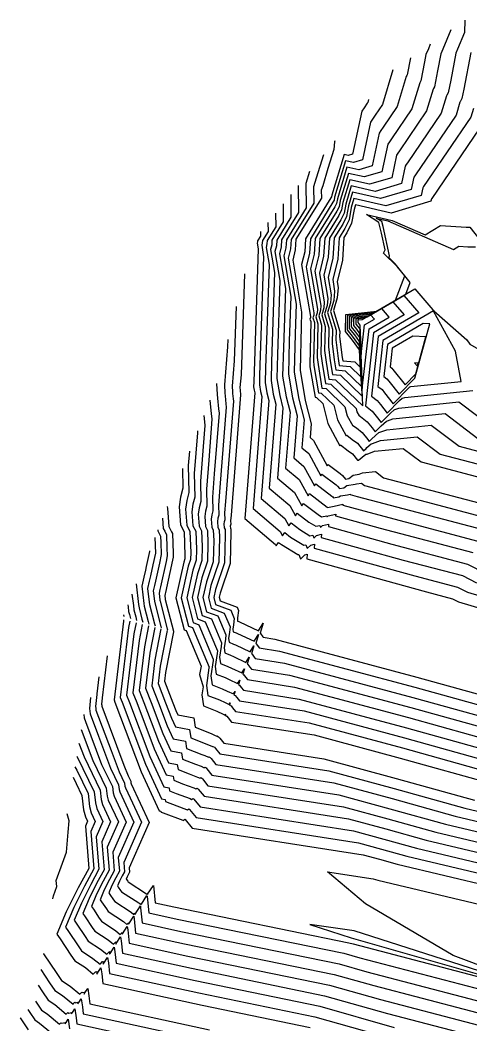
# Model space of a CAD drawing. Header units: millimetres. Extents: x 1157528 to 1158127, y 1280646 to 1281429.
# Drawn here: x 1157816.1 to 1157855.7, y 1281160.8 to 1281249 of the extents above; entities that cross this region are included whole.
import ezdxf

# ---------------------------------------------------------------- set-up
doc = ezdxf.new("R2010")
doc.units = ezdxf.units.MM
doc.layers.add('OCTUBRE', color=31, linetype='Continuous')

msp = doc.modelspace()

# ---------------------------------------------------------------- linework, layer by layer
at = {"layer": 'OCTUBRE', "flags": 128}
for points, elevation in [([(1157855.212, 1281248.977), (1157855.17, 1281247.896), (1157854.557, 1281246.412), (1157854.418, 1281246.075), (1157853.96, 1281243.714), (1157853.744, 1281242.606), (1157853.617, 1281242.382), (1157853.59, 1281242.336), (1157853.134, 1281240.818), (1157850.163, 1281236.454), (1157850.054, 1281236.294), (1157849.968, 1281236.168), (1157849.638, 1281234.626), (1157847.311, 1281233.942), (1157845.216, 1281234.418), (1157844.733, 1281232.825), (1157844.591, 1281232.026), (1157844.308, 1281231.445), (1157843.315, 1281229.845), (1157843.203, 1281228.183), (1157842.811, 1281226.579), (1157843.159, 1281224.553), (1157843.105, 1281223.943), (1157842.881, 1281223.208), (1157843.256, 1281221.977), (1157843.216, 1281220.297), (1157843.364, 1281219.062), (1157843.565, 1281217.871), (1157844.273, 1281217.804), (1157846.18, 1281215.967), (1157846.177, 1281216.049), (1157845.963, 1281221.121), (1157845.615, 1281221.596), (1157845.255, 1281222.043), (1157845.266, 1281222.895), (1157846.828, 1281223.057), (1157849.843, 1281224.815), (1157851.16, 1281223.28), (1157847.599, 1281221.2), (1157847.005, 1281215.977), (1157847.49, 1281215.604), (1157847.781, 1281215.238), (1157848.38, 1281214.484), (1157849.469, 1281215.591), (1157849.683, 1281215.783), (1157849.713, 1281215.79), (1157849.923, 1281215.867), (1157855.905, 1281216.479)], 322), ([(1157853.969, 1281248.118), (1157853.275, 1281246.439), (1157853.102, 1281246.019), (1157852.809, 1281244.512), (1157852.54, 1281243.127), (1157852.444, 1281242.96), (1157852.411, 1281242.903), (1157851.841, 1281241.005), (1157849.454, 1281237.498), (1157849.314, 1281237.292), (1157849.203, 1281237.129), (1157848.777, 1281235.145), (1157846.839, 1281234.575), (1157845.093, 1281234.971), (1157844.489, 1281232.979), (1157844.37, 1281232.314), (1157844.135, 1281231.83), (1157842.894, 1281229.83), (1157842.789, 1281228.271), (1157842.421, 1281226.768), (1157842.856, 1281224.235), (1157842.811, 1281223.727), (1157842.624, 1281223.114), (1157842.937, 1281222.089), (1157842.887, 1281219.989), (1157843.011, 1281218.96), (1157843.261, 1281217.471), (1157843.852, 1281217.414), (1157846.234, 1281215.118), (1157846.233, 1281215.141), (1157845.966, 1281221.48), (1157845.705, 1281221.837), (1157845.436, 1281222.171), (1157845.444, 1281222.809), (1157846.614, 1281222.931), (1157848.871, 1281224.247), (1157849.857, 1281223.097), (1157847.191, 1281221.54), (1157846.461, 1281215.121), (1157847.057, 1281214.663), (1157847.414, 1281214.213), (1157847.857, 1281213.657), (1157848.661, 1281214.474), (1157849.006, 1281214.784), (1157849.055, 1281214.795), (1157849.394, 1281214.92), (1157854.681, 1281215.461), (1157858.012, 1281212.96)], 322.5), ([(1157852.16, 1281246.869), (1157851.993, 1281246.466), (1157851.785, 1281245.962), (1157851.658, 1281245.311), (1157851.336, 1281243.649), (1157851.272, 1281243.538), (1157851.233, 1281243.469), (1157850.548, 1281241.192), (1157848.745, 1281238.542), (1157848.574, 1281238.291), (1157848.438, 1281238.091), (1157847.917, 1281235.663), (1157846.366, 1281235.207), (1157844.969, 1281235.525), (1157844.246, 1281233.134), (1157844.15, 1281232.602), (1157843.962, 1281232.215), (1157842.473, 1281229.814), (1157842.375, 1281228.359), (1157842.032, 1281226.956), (1157842.553, 1281223.918), (1157842.517, 1281223.511), (1157842.368, 1281223.021), (1157842.618, 1281222.2), (1157842.557, 1281219.681), (1157842.657, 1281218.858), (1157842.957, 1281217.07), (1157843.43, 1281217.025), (1157845.648, 1281214.887), (1157845.726, 1281214.585), (1157845.907, 1281214.251), (1157845.917, 1281214.266), (1157846.033, 1281214.177), (1157846.624, 1281213.722), (1157847.048, 1281213.188), (1157847.333, 1281212.829), (1157847.852, 1281213.357), (1157848.329, 1281213.785), (1157848.397, 1281213.8), (1157848.864, 1281213.972), (1157853.458, 1281214.442), (1157856.351, 1281212.27)], 323), ([(1157855.735, 1281246.132), (1157855.11, 1281242.916), (1157854.949, 1281242.085), (1157854.789, 1281241.805), (1157854.769, 1281241.77), (1157854.427, 1281240.631), (1157850.872, 1281235.41), (1157850.795, 1281235.296), (1157850.733, 1281235.206), (1157850.498, 1281234.108), (1157847.783, 1281233.309), (1157845.339, 1281233.865), (1157844.977, 1281232.67), (1157844.811, 1281231.738), (1157844.481, 1281231.061), (1157843.736, 1281229.861), (1157843.617, 1281228.094), (1157843.201, 1281226.39), (1157843.462, 1281224.871), (1157843.399, 1281224.159), (1157843.137, 1281223.302), (1157843.575, 1281221.865), (1157843.545, 1281220.605), (1157843.718, 1281219.165), (1157843.869, 1281218.271), (1157844.695, 1281218.193), (1157846.125, 1281216.815), (1157846.12, 1281216.957), (1157845.96, 1281220.761), (1157845.524, 1281221.356), (1157845.074, 1281221.915), (1157845.088, 1281222.98), (1157847.042, 1281223.184), (1157850.815, 1281225.383), (1157852.401, 1281223.534), (1157852.476, 1281223.479), (1157852.485, 1281223.468), (1157855.376, 1281220.921), (1157855.642, 1281220.541), (1157858.469, 1281218.901)], 321.5), ([(1157850.422, 1281245.67), (1157850.131, 1281244.17), (1157850.1, 1281244.116), (1157850.054, 1281244.035), (1157849.255, 1281241.379), (1157848.036, 1281239.587), (1157847.833, 1281239.289), (1157847.673, 1281239.053), (1157847.057, 1281236.182), (1157845.894, 1281235.84), (1157844.846, 1281236.078), (1157844.002, 1281233.289), (1157843.93, 1281232.89), (1157843.789, 1281232.599), (1157842.052, 1281229.799), (1157841.96, 1281228.448), (1157841.642, 1281227.145), (1157842.25, 1281223.6), (1157842.224, 1281223.295), (1157842.112, 1281222.927), (1157842.299, 1281222.312), (1157842.228, 1281219.373), (1157842.303, 1281218.755), (1157842.653, 1281216.67), (1157843.008, 1281216.636), (1157844.672, 1281215.033), (1157844.875, 1281214.243), (1157845.348, 1281213.372), (1157845.373, 1281213.41), (1157845.674, 1281213.178), (1157846.19, 1281212.781), (1157846.681, 1281212.163), (1157846.81, 1281212.001), (1157847.044, 1281212.239), (1157847.652, 1281212.786), (1157847.739, 1281212.805), (1157848.335, 1281213.025), (1157852.235, 1281213.424), (1157854.691, 1281211.579), (1157859.422, 1281210.333)], 323.5), ([(1157848.875, 1281244.601), (1157847.963, 1281241.565), (1157847.326, 1281240.631), (1157847.093, 1281240.287), (1157846.907, 1281240.015), (1157846.197, 1281236.7), (1157845.421, 1281236.472), (1157844.723, 1281236.631), (1157843.758, 1281233.444), (1157843.71, 1281233.177), (1157843.616, 1281232.984), (1157841.63, 1281229.783), (1157841.546, 1281228.536), (1157841.252, 1281227.334), (1157841.948, 1281223.282), (1157841.93, 1281223.079), (1157841.855, 1281222.834), (1157841.98, 1281222.424), (1157841.899, 1281219.064), (1157841.949, 1281218.653), (1157842.35, 1281216.27), (1157842.586, 1281216.247), (1157843.695, 1281215.178), (1157844.023, 1281213.901), (1157844.788, 1281212.493), (1157844.829, 1281212.554), (1157845.316, 1281212.179), (1157845.757, 1281211.84), (1157846.287, 1281211.174), (1157846.303, 1281211.177), (1157846.541, 1281211.371), (1157846.603, 1281211.452), (1157846.975, 1281211.787), (1157847.081, 1281211.81), (1157847.805, 1281212.077), (1157851.011, 1281212.405), (1157853.03, 1281210.889), (1157858.98, 1281209.322)], 324), ([(1157846.745, 1281242.003), (1157846.67, 1281241.752), (1157846.617, 1281241.675), (1157846.352, 1281241.286), (1157846.142, 1281240.977), (1157845.336, 1281237.219), (1157844.948, 1281237.104), (1157844.599, 1281237.184), (1157843.514, 1281233.598), (1157843.49, 1281233.465), (1157843.443, 1281233.368), (1157841.209, 1281229.768), (1157841.132, 1281228.625), (1157840.863, 1281227.522), (1157841.645, 1281222.965), (1157841.636, 1281222.863), (1157841.599, 1281222.741), (1157841.661, 1281222.535), (1157841.57, 1281218.756), (1157841.595, 1281218.55), (1157842.046, 1281215.869), (1157842.164, 1281215.858), (1157842.719, 1281215.324), (1157843.172, 1281213.559), (1157844.229, 1281211.614), (1157844.285, 1281211.698), (1157844.958, 1281211.18), (1157845.324, 1281210.899), (1157845.763, 1281210.346), (1157845.871, 1281210.366), (1157846.489, 1281210.87), (1157846.624, 1281210.89), (1157847.276, 1281211.13), (1157849.788, 1281211.387), (1157851.37, 1281210.199), (1157858.538, 1281208.31)], 324.5), ([(1157855.948, 1281241.204), (1157855.719, 1281240.445), (1157851.581, 1281234.365), (1157851.535, 1281234.298), (1157851.499, 1281234.244), (1157851.358, 1281233.589), (1157848.256, 1281232.677), (1157845.462, 1281233.312), (1157845.221, 1281232.515), (1157845.031, 1281231.451), (1157844.654, 1281230.676), (1157844.158, 1281229.876), (1157844.031, 1281228.006), (1157843.591, 1281226.201), (1157843.764, 1281225.189), (1157843.693, 1281224.375), (1157843.394, 1281223.395), (1157843.894, 1281221.753), (1157843.874, 1281220.914), (1157844.072, 1281219.267), (1157844.172, 1281218.671), (1157845.117, 1281218.582), (1157846.07, 1281217.663), (1157846.064, 1281217.865), (1157845.957, 1281220.401), (1157845.434, 1281221.115), (1157844.894, 1281221.786), (1157844.91, 1281223.066), (1157847.257, 1281223.311), (1157850.007, 1281224.914), (1157850.405, 1281225.955), (1157849.074, 1281227.585), (1157848.514, 1281228.14), (1157848.574, 1281228.279), (1157848.011, 1281230.866), (1157847.908, 1281231.294), (1157847.415, 1281231.605), (1157848.446, 1281231.37), (1157854.206, 1281228.837), (1157854.681, 1281229.129), (1157855.462, 1281229.074), (1157856.14, 1281229.078)], 321), ([(1157857.012, 1281240.258), (1157852.29, 1281233.321), (1157852.276, 1281233.299), (1157852.264, 1281233.282), (1157852.219, 1281233.071), (1157848.728, 1281232.045), (1157845.586, 1281232.759), (1157845.465, 1281232.361), (1157845.251, 1281231.163), (1157844.827, 1281230.292), (1157844.579, 1281229.892), (1157844.446, 1281227.917), (1157843.98, 1281226.013), (1157844.067, 1281225.506), (1157843.987, 1281224.591), (1157843.65, 1281223.488), (1157844.213, 1281221.642), (1157844.203, 1281221.222), (1157844.426, 1281219.37), (1157844.476, 1281219.072), (1157845.539, 1281218.971), (1157846.016, 1281218.512), (1157846.007, 1281218.773), (1157845.954, 1281220.041), (1157845.344, 1281220.875), (1157844.713, 1281221.658), (1157844.732, 1281223.152), (1157847.471, 1281223.437), (1157849.101, 1281224.388), (1157849.92, 1281226.527), (1157849.254, 1281227.342), (1157848.06, 1281228.526), (1157848.187, 1281228.823), (1157847.869, 1281230.285), (1157847.644, 1281231.224), (1157846.562, 1281231.905), (1157848.824, 1281231.391), (1157851.704, 1281230.124), (1157853.068, 1281230.963), (1157855.307, 1281230.806), (1157855.646, 1281230.808), (1157857.285, 1281228.723)], 320.5), ([(1157843.77, 1281238.373), (1157843.753, 1281238.295), (1157843.679, 1281237.628), (1157843.168, 1281235.94), (1157842.712, 1281234.433), (1157842.594, 1281234.043), (1157842.601, 1281233.337), (1157840.367, 1281229.737), (1157840.304, 1281228.802), (1157840.083, 1281227.9), (1157840.865, 1281223.342), (1157840.821, 1281222.044), (1157840.73, 1281218.265), (1157841.181, 1281215.583), (1157841.701, 1281213.557), (1157841.604, 1281212.329), (1157841.902, 1281212.077), (1157843.11, 1281209.856), (1157843.196, 1281209.987), (1157844.242, 1281209.182), (1157844.458, 1281209.017), (1157844.716, 1281208.691), (1157845.007, 1281208.744), (1157845.378, 1281209.046), (1157845.925, 1281209.127), (1157846.217, 1281209.235), (1157847.341, 1281209.35), (1157848.049, 1281208.818), (1157857.654, 1281206.288)], 325.5), ([(1157842.773, 1281237.158), (1157842.154, 1281235.112), (1157841.918, 1281234.332), (1157841.931, 1281232.922), (1157839.946, 1281229.722), (1157839.89, 1281228.89), (1157839.694, 1281228.088), (1157840.389, 1281224.037), (1157840.3, 1281221.44), (1157840.22, 1281218.081), (1157840.62, 1281215.698), (1157841.083, 1281213.896), (1157840.888, 1281211.44), (1157841.485, 1281210.937), (1157842.55, 1281208.978), (1157842.652, 1281209.131), (1157843.884, 1281208.183), (1157844.025, 1281208.075), (1157844.193, 1281207.863), (1157844.575, 1281207.933), (1157844.822, 1281208.134), (1157845.576, 1281208.246), (1157845.687, 1281208.287), (1157846.118, 1281208.331), (1157846.389, 1281208.128), (1157857.212, 1281205.276)], 326), ([(1157841.563, 1281235.681), (1157841.242, 1281234.622), (1157841.262, 1281232.506), (1157839.524, 1281229.706), (1157839.475, 1281228.979), (1157839.304, 1281228.277), (1157839.912, 1281224.732), (1157839.78, 1281220.837), (1157839.709, 1281217.897), (1157840.06, 1281215.812), (1157840.464, 1281214.236), (1157840.173, 1281210.552), (1157841.067, 1281209.797), (1157841.991, 1281208.099), (1157842.108, 1281208.275), (1157843.526, 1281207.185), (1157843.591, 1281207.134), (1157843.67, 1281207.036), (1157844.142, 1281207.122), (1157844.266, 1281207.222), (1157844.904, 1281207.317), (1157845.12, 1281207.366), (1157845.119, 1281207.342), (1157845.744, 1281207.17), (1157856.77, 1281204.265)], 326.5), ([(1157840.57, 1281234.47), (1157840.592, 1281232.091), (1157839.103, 1281229.691), (1157839.061, 1281229.067), (1157838.914, 1281228.466), (1157839.436, 1281225.427), (1157839.259, 1281220.233), (1157839.198, 1281217.714), (1157839.499, 1281215.927), (1157839.846, 1281214.575), (1157839.457, 1281209.664), (1157840.65, 1281208.657), (1157841.431, 1281207.22), (1157841.564, 1281207.419), (1157843.11, 1281206.231), (1157843.146, 1281206.208), (1157843.709, 1281206.311), (1157843.709, 1281206.31), (1157843.709, 1281206.31), (1157843.71, 1281206.311), (1157844.492, 1281206.488), (1157844.486, 1281206.401), (1157846.756, 1281205.776), (1157856.328, 1281203.254)], 327), ([(1157839.239, 1281232.846), (1157839.254, 1281231.26), (1157838.261, 1281229.66), (1157838.233, 1281229.244), (1157838.135, 1281228.843), (1157838.482, 1281226.818), (1157838.217, 1281219.027), (1157838.177, 1281217.347), (1157838.377, 1281216.155), (1157838.608, 1281215.255), (1157838.025, 1281207.887), (1157839.815, 1281206.377), (1157840.312, 1281205.462), (1157840.476, 1281205.708), (1157841.504, 1281204.917), (1157842.1, 1281204.553), (1157842.472, 1281204.621), (1157842.531, 1281204.466), (1157842.533, 1281204.449), (1157842.685, 1281204.607), (1157843.236, 1281204.732), (1157843.221, 1281204.519), (1157848.781, 1281202.987), (1157855.445, 1281201.231), (1157856.988, 1281200.427)], 328), ([(1157839.904, 1281233.658), (1157839.923, 1281231.675), (1157838.682, 1281229.675), (1157838.647, 1281229.156), (1157838.525, 1281228.654), (1157838.959, 1281226.123), (1157838.738, 1281219.63), (1157838.688, 1281217.531), (1157838.938, 1281216.041), (1157839.227, 1281214.915), (1157838.741, 1281208.775), (1157840.232, 1281207.517), (1157840.872, 1281206.341), (1157841.02, 1281206.564), (1157842.307, 1281205.574), (1157842.623, 1281205.381), (1157843.091, 1281205.466), (1157843.12, 1281205.388), (1157843.121, 1281205.38), (1157843.197, 1281205.459), (1157843.864, 1281205.61), (1157843.853, 1281205.46), (1157847.769, 1281204.381), (1157855.887, 1281202.242)], 327.5), ([(1157838.573, 1281232.034), (1157838.584, 1281230.844), (1157837.84, 1281229.644), (1157837.819, 1281229.333), (1157837.745, 1281229.032), (1157838.006, 1281227.513), (1157837.696, 1281218.423), (1157837.666, 1281217.164), (1157837.816, 1281216.27), (1157837.99, 1281215.594), (1157837.309, 1281206.999), (1157839.397, 1281205.237), (1157839.753, 1281204.583), (1157839.932, 1281204.852), (1157840.702, 1281204.26), (1157841.576, 1281203.725), (1157841.854, 1281203.776), (1157841.942, 1281203.543), (1157841.945, 1281203.518), (1157842.172, 1281203.755), (1157842.608, 1281203.854), (1157842.588, 1281203.578), (1157849.793, 1281201.592), (1157855.003, 1281200.22), (1157856.209, 1281199.591)], 328.5), ([(1157837.907, 1281231.222), (1157837.915, 1281230.429), (1157837.418, 1281229.629), (1157837.404, 1281229.421), (1157837.355, 1281229.221), (1157837.529, 1281228.208), (1157837.176, 1281217.82), (1157837.155, 1281216.98), (1157837.256, 1281216.384), (1157837.371, 1281215.934), (1157836.594, 1281206.111), (1157838.98, 1281204.097), (1157839.193, 1281203.704), (1157839.387, 1281203.996), (1157839.899, 1281203.603), (1157841.053, 1281202.898), (1157841.235, 1281202.931), (1157841.353, 1281202.621), (1157841.357, 1281202.587), (1157841.659, 1281202.903), (1157841.98, 1281202.975), (1157841.955, 1281202.637), (1157850.806, 1281200.198), (1157854.561, 1281199.208), (1157855.431, 1281198.755), (1157866.147, 1281195.566)], 329), ([(1157837.242, 1281230.41), (1157837.245, 1281230.013), (1157836.997, 1281229.613), (1157836.99, 1281229.51), (1157836.966, 1281229.409), (1157837.053, 1281228.903), (1157836.655, 1281217.216), (1157836.645, 1281216.796), (1157836.695, 1281216.499), (1157836.753, 1281216.273), (1157835.878, 1281205.222), (1157838.562, 1281202.957), (1157838.634, 1281202.825), (1157838.843, 1281203.141), (1157839.097, 1281202.946), (1157840.529, 1281202.07), (1157840.617, 1281202.086), (1157840.763, 1281201.699), (1157840.768, 1281201.656), (1157841.147, 1281202.051), (1157841.352, 1281202.097), (1157841.323, 1281201.696), (1157851.818, 1281198.803), (1157854.119, 1281198.197), (1157854.652, 1281197.919), (1157866.054, 1281194.526)], 329.5), ([(1157835.843, 1281226.718), (1157835.541, 1281217.842), (1157835.449, 1281216.734), (1157835.459, 1281216.488), (1157835.468, 1281216.409), (1157835.494, 1281216.178), (1157835.505, 1281216.079), (1157834.67, 1281205.537), (1157834.63, 1281205.028), (1157834.637, 1281204.731), (1157834.613, 1281204.642), (1157834.6, 1281204.548), (1157834.613, 1281204.372), (1157834.649, 1281204.303), (1157834.657, 1281204.074), (1157834.577, 1281201.291), (1157833.702, 1281198.668), (1157833.625, 1281198.32), (1157833.706, 1281198.008), (1157835.195, 1281197.453), (1157835.319, 1281197.159), (1157835.246, 1281196.527), (1157835.219, 1281196.339), (1157835.235, 1281196.232), (1157835.359, 1281196.183), (1157835.42, 1281196.154), (1157837.076, 1281195.382), (1157837.499, 1281196.049), (1157837.226, 1281195.162), (1157837.246, 1281195.154), (1157837.446, 1281194.862), (1157837.487, 1281194.812), (1157838.498, 1281194.654), (1157850.992, 1281191.306), (1157864.527, 1281187.553)], 330.5), ([(1157835.11, 1281223.838), (1157834.947, 1281219.071), (1157834.764, 1281216.855), (1157834.784, 1281216.363), (1157834.802, 1281216.205), (1157834.854, 1281215.743), (1157834.876, 1281215.546), (1157834.179, 1281206.74), (1157834.098, 1281205.722), (1157834.112, 1281205.127), (1157834.063, 1281204.951), (1157834.038, 1281204.762), (1157834.065, 1281204.409), (1157834.135, 1281204.272), (1157834.152, 1281203.814), (1157834.08, 1281201.34), (1157833.303, 1281199.008), (1157833.15, 1281198.314), (1157833.311, 1281197.69), (1157834.634, 1281197.196), (1157834.949, 1281196.45), (1157834.886, 1281195.898), (1157834.83, 1281195.518), (1157834.862, 1281195.3), (1157835.115, 1281195.201), (1157835.238, 1281195.144), (1157836.709, 1281194.457), (1157837.085, 1281195.05), (1157836.843, 1281194.262), (1157836.878, 1281194.247), (1157837.068, 1281193.971), (1157837.141, 1281193.882), (1157838.931, 1281193.602), (1157850.809, 1281190.418), (1157863.679, 1281186.85)], 331), ([(1157834.376, 1281220.958), (1157834.354, 1281220.3), (1157834.079, 1281216.976), (1157834.109, 1281216.238), (1157834.136, 1281216.001), (1157834.213, 1281215.308), (1157834.246, 1281215.012), (1157833.687, 1281207.942), (1157833.566, 1281206.417), (1157833.586, 1281205.524), (1157833.514, 1281205.259), (1157833.476, 1281204.975), (1157833.516, 1281204.447), (1157833.622, 1281204.241), (1157833.646, 1281203.554), (1157833.584, 1281201.39), (1157832.904, 1281199.349), (1157832.674, 1281198.308), (1157832.916, 1281197.371), (1157834.074, 1281196.939), (1157834.579, 1281195.74), (1157834.525, 1281195.27), (1157834.441, 1281194.697), (1157834.489, 1281194.369), (1157834.871, 1281194.219), (1157835.055, 1281194.133), (1157836.342, 1281193.533), (1157836.67, 1281194.051), (1157836.459, 1281193.362), (1157836.511, 1281193.34), (1157836.69, 1281193.079), (1157836.794, 1281192.951), (1157839.363, 1281192.549), (1157850.627, 1281189.531), (1157862.83, 1281186.147)], 331.5), ([(1157833.394, 1281217.097), (1157833.434, 1281216.113), (1157833.47, 1281215.797), (1157833.573, 1281214.872), (1157833.617, 1281214.478), (1157833.195, 1281209.145), (1157833.034, 1281207.111), (1157833.061, 1281205.92), (1157832.965, 1281205.568), (1157832.914, 1281205.189), (1157832.968, 1281204.485), (1157833.108, 1281204.21), (1157833.141, 1281203.294), (1157833.088, 1281201.439), (1157832.505, 1281199.69), (1157832.198, 1281198.301), (1157832.521, 1281197.052), (1157833.513, 1281196.682), (1157834.209, 1281195.031), (1157834.164, 1281194.642), (1157834.052, 1281193.876), (1157834.116, 1281193.437), (1157834.626, 1281193.237), (1157834.873, 1281193.122), (1157835.975, 1281192.608), (1157836.256, 1281193.052), (1157836.075, 1281192.462), (1157836.143, 1281192.433), (1157836.312, 1281192.187), (1157836.448, 1281192.021), (1157839.796, 1281191.497), (1157850.444, 1281188.643), (1157861.981, 1281185.444)], 332), ([(1157832.801, 1281215.619), (1157832.804, 1281215.593), (1157832.933, 1281214.437), (1157832.988, 1281213.944), (1157832.703, 1281210.348), (1157832.502, 1281207.805), (1157832.536, 1281206.317), (1157832.415, 1281205.876), (1157832.353, 1281205.403), (1157832.419, 1281204.522), (1157832.595, 1281204.179), (1157832.636, 1281203.034), (1157832.592, 1281201.488), (1157832.106, 1281200.03), (1157831.722, 1281198.295), (1157832.126, 1281196.734), (1157832.953, 1281196.425), (1157833.839, 1281194.321), (1157833.804, 1281194.014), (1157833.663, 1281193.055), (1157833.743, 1281192.506), (1157834.382, 1281192.255), (1157834.691, 1281192.111), (1157835.608, 1281191.683), (1157835.842, 1281192.053), (1157835.691, 1281191.561), (1157835.775, 1281191.527), (1157835.934, 1281191.295), (1157836.102, 1281191.091), (1157840.228, 1281190.445), (1157850.262, 1281187.756), (1157861.133, 1281184.741)], 332.5), ([(1157832.262, 1281214.277), (1157832.293, 1281214.002), (1157832.359, 1281213.411), (1157832.212, 1281211.551), (1157831.97, 1281208.499), (1157832.011, 1281206.714), (1157831.866, 1281206.184), (1157831.791, 1281205.617), (1157831.87, 1281204.56), (1157832.082, 1281204.148), (1157832.131, 1281202.774), (1157832.095, 1281201.537), (1157831.706, 1281200.371), (1157831.247, 1281198.288), (1157831.73, 1281196.415), (1157832.392, 1281196.168), (1157833.469, 1281193.612), (1157833.443, 1281193.386), (1157833.274, 1281192.234), (1157833.37, 1281191.575), (1157834.138, 1281191.273), (1157834.509, 1281191.1), (1157835.241, 1281190.758), (1157835.428, 1281191.054), (1157835.308, 1281190.661), (1157835.408, 1281190.62), (1157835.556, 1281190.403), (1157835.755, 1281190.16), (1157840.66, 1281189.392), (1157850.079, 1281186.868), (1157860.284, 1281184.038)], 333), ([(1157831.723, 1281212.935), (1157831.73, 1281212.877), (1157831.72, 1281212.754), (1157831.438, 1281209.193), (1157831.486, 1281207.11), (1157831.317, 1281206.493), (1157831.229, 1281205.831), (1157831.322, 1281204.598), (1157831.568, 1281204.117), (1157831.626, 1281202.514), (1157831.599, 1281201.586), (1157831.307, 1281200.712), (1157830.771, 1281198.282), (1157831.335, 1281196.096), (1157831.832, 1281195.911), (1157833.099, 1281192.903), (1157833.082, 1281192.758), (1157832.885, 1281191.413), (1157832.998, 1281190.643), (1157833.893, 1281190.291), (1157834.326, 1281190.089), (1157834.874, 1281189.834), (1157835.014, 1281190.054), (1157834.924, 1281189.761), (1157835.04, 1281189.713), (1157835.178, 1281189.512), (1157835.409, 1281189.23), (1157841.093, 1281188.34), (1157849.897, 1281185.981), (1157859.435, 1281183.335)], 333.5), ([(1157831.006, 1281211.147), (1157830.906, 1281209.888), (1157830.96, 1281207.507), (1157830.767, 1281206.801), (1157830.667, 1281206.044), (1157830.773, 1281204.636), (1157831.055, 1281204.086), (1157831.12, 1281202.254), (1157831.103, 1281201.636), (1157830.908, 1281201.053), (1157830.295, 1281198.275), (1157830.94, 1281195.777), (1157831.271, 1281195.654), (1157832.729, 1281192.193), (1157832.721, 1281192.13), (1157832.496, 1281190.592), (1157832.625, 1281189.712), (1157833.649, 1281189.309), (1157834.144, 1281189.078), (1157834.507, 1281188.909), (1157834.6, 1281189.055), (1157834.54, 1281188.861), (1157834.673, 1281188.806), (1157834.8, 1281188.62), (1157835.062, 1281188.299), (1157841.525, 1281187.287), (1157849.714, 1281185.093), (1157858.587, 1281182.633)], 334), ([(1157830.396, 1281209.627), (1157830.396, 1281209.619), (1157830.397, 1281209.59), (1157830.435, 1281207.903), (1157830.218, 1281207.11), (1157830.105, 1281206.258), (1157830.225, 1281204.673), (1157830.541, 1281204.055), (1157830.615, 1281201.994), (1157830.606, 1281201.685), (1157830.509, 1281201.393), (1157829.82, 1281198.269), (1157830.545, 1281195.459), (1157830.711, 1281195.397), (1157832.027, 1281192.271), (1157831.885, 1281191.552), (1157832.208, 1281190.461), (1157832.107, 1281189.771), (1157832.252, 1281188.78), (1157833.404, 1281188.327), (1157833.962, 1281188.067), (1157834.14, 1281187.984), (1157834.186, 1281188.056), (1157834.156, 1281187.961), (1157834.305, 1281187.899), (1157834.422, 1281187.728), (1157834.716, 1281187.369), (1157841.958, 1281186.235), (1157849.532, 1281184.205), (1157857.738, 1281181.93)], 334.5), ([(1157829.06, 1281206.299), (1157829.076, 1281206.116), (1157829.105, 1281205.735), (1157829.196, 1281204.531), (1157829.433, 1281204.068), (1157829.513, 1281203.913), (1157829.574, 1281202.196), (1157829.587, 1281201.852), (1157829.531, 1281201.592), (1157828.904, 1281198.749), (1157828.877, 1281198.628), (1157828.841, 1281198.467), (1157828.878, 1281198.166), (1157828.884, 1281198.115), (1157829.598, 1281195.349), (1157829.61, 1281195.305)], 335.5), ([(1157828.647, 1281205.269), (1157828.716, 1281204.352), (1157828.839, 1281204.112), (1157828.998, 1281203.802), (1157829.039, 1281202.658), (1157829.063, 1281201.97), (1157828.952, 1281201.45), (1157828.463, 1281199.237), (1157828.41, 1281198.993), (1157828.339, 1281198.673), (1157828.412, 1281198.07), (1157828.425, 1281197.968), (1157829.047, 1281195.559), (1157829.07, 1281195.47)], 336), ([(1157828.231, 1281204.234), (1157828.236, 1281204.172), (1157828.244, 1281204.156), (1157828.482, 1281203.691), (1157828.503, 1281203.12), (1157828.54, 1281202.088), (1157828.372, 1281201.309), (1157828.023, 1281199.724), (1157827.942, 1281199.359), (1157827.836, 1281198.878), (1157827.946, 1281197.975), (1157827.965, 1281197.821), (1157828.495, 1281195.768), (1157828.529, 1281195.636)], 336.5), ([(1157827.967, 1281203.577), (1157828.016, 1281202.206), (1157827.793, 1281201.167), (1157827.582, 1281200.212), (1157827.475, 1281199.725), (1157827.334, 1281199.084), (1157827.481, 1281197.879), (1157827.506, 1281197.674), (1157827.944, 1281195.977), (1157827.989, 1281195.801)], 337), ([(1157827.491, 1281202.389), (1157827.493, 1281202.325), (1157827.214, 1281201.025), (1157827.142, 1281200.699), (1157827.008, 1281200.091), (1157826.831, 1281199.289), (1157827.015, 1281197.783), (1157827.046, 1281197.527), (1157827.392, 1281196.187), (1157827.449, 1281195.966)], 337.5), ([(1157826.329, 1281199.493), (1157826.549, 1281197.687), (1157826.586, 1281197.38), (1157826.84, 1281196.396), (1157826.909, 1281196.131)], 338), ([(1157825.962, 1281198.581), (1157826.083, 1281197.592), (1157826.127, 1281197.233), (1157826.289, 1281196.605), (1157826.369, 1281196.296)], 338.5), ([(1157825.596, 1281197.669), (1157825.617, 1281197.496), (1157825.667, 1281197.086), (1157825.737, 1281196.815), (1157825.828, 1281196.462)], 339), ([(1157825.288, 1281196.627), (1157825.245, 1281196.794)], 339.5), ([(1157825.233, 1281196.348), (1157825.21, 1281196.228), (1157824.387, 1281189.325), (1157824.47, 1281189.114), (1157826.767, 1281182.999), (1157826.767, 1281182.998), (1157828.356, 1281179.584), (1157828.51, 1281179.558), (1157828.523, 1281179.466), (1157828.714, 1281179.391), (1157830.424, 1281178.759), (1157830.47, 1281178.737), (1157830.607, 1281178.839), (1157830.629, 1281178.83), (1157830.643, 1281178.81), (1157831.252, 1281178.064), (1157846.282, 1281175.711), (1157847.707, 1281175.329), (1157849.251, 1281174.901), (1157866.009, 1281170.923), (1157869.1, 1281170.046), (1157885.228, 1281165.938), (1157889.33, 1281164.819), (1157909.434, 1281160.064)], 339.5), ([(1157825.78, 1281196.214), (1157825.671, 1281195.664), (1157824.94, 1281189.528), (1157825.106, 1281189.106), (1157827.147, 1281183.67), (1157827.147, 1281183.67), (1157828.56, 1281180.635), (1157828.869, 1281180.582), (1157828.896, 1281180.398), (1157829.279, 1281180.247), (1157830.745, 1281179.705), (1157830.837, 1281179.662), (1157830.959, 1281179.753), (1157830.996, 1281179.737), (1157831.021, 1281179.702), (1157831.598, 1281178.995), (1157845.849, 1281176.764), (1157847.889, 1281176.217), (1157850.1, 1281175.604), (1157865.939, 1281171.844)], 339), ([(1157826.326, 1281196.079), (1157826.133, 1281195.1), (1157825.493, 1281189.731), (1157825.742, 1281189.098), (1157827.528, 1281184.342), (1157827.528, 1281184.342), (1157828.764, 1281181.686), (1157829.228, 1281181.607), (1157829.269, 1281181.329), (1157829.844, 1281181.103), (1157831.066, 1281180.651), (1157831.204, 1281180.587), (1157831.311, 1281180.666), (1157831.364, 1281180.644), (1157831.399, 1281180.594), (1157831.944, 1281179.925), (1157845.417, 1281177.816), (1157848.072, 1281177.105), (1157850.949, 1281176.307), (1157865.869, 1281172.765)], 338.5), ([(1157826.872, 1281195.945), (1157826.595, 1281194.536), (1157826.047, 1281189.934), (1157826.377, 1281189.09), (1157827.908, 1281185.013), (1157827.908, 1281185.013), (1157828.968, 1281182.737), (1157829.588, 1281182.631), (1157829.642, 1281182.26), (1157830.41, 1281181.959), (1157831.387, 1281181.597), (1157831.571, 1281181.511), (1157831.663, 1281181.58), (1157831.731, 1281181.551), (1157831.777, 1281181.486), (1157832.291, 1281180.856), (1157844.984, 1281178.868), (1157848.254, 1281177.992), (1157851.797, 1281177.01), (1157865.798, 1281173.686)], 338), ([(1157827.419, 1281195.811), (1157827.057, 1281193.972), (1157826.6, 1281190.137), (1157827.013, 1281189.082), (1157828.289, 1281185.685), (1157828.289, 1281185.685), (1157829.172, 1281183.788), (1157829.947, 1281183.656), (1157830.015, 1281183.192), (1157830.975, 1281182.815), (1157831.708, 1281182.543), (1157831.938, 1281182.436), (1157832.015, 1281182.493), (1157832.099, 1281182.458), (1157832.154, 1281182.377), (1157832.637, 1281181.786), (1157844.552, 1281179.921), (1157848.437, 1281178.88), (1157852.646, 1281177.713), (1157865.728, 1281174.607)], 337.5), ([(1157827.965, 1281195.677), (1157827.518, 1281193.409), (1157827.153, 1281190.34), (1157827.649, 1281189.074), (1157828.67, 1281186.357), (1157828.67, 1281186.357), (1157829.376, 1281184.839), (1157830.306, 1281184.68), (1157830.388, 1281184.123), (1157831.541, 1281183.67), (1157832.029, 1281183.489), (1157832.305, 1281183.361), (1157832.366, 1281183.406), (1157832.467, 1281183.365), (1157832.532, 1281183.269), (1157832.984, 1281182.717), (1157844.12, 1281180.973), (1157848.619, 1281179.767), (1157853.495, 1281178.415), (1157865.657, 1281175.528)], 337), ([(1157828.511, 1281195.543), (1157827.98, 1281192.845), (1157827.706, 1281190.544), (1157828.285, 1281189.067), (1157829.05, 1281187.028), (1157829.05, 1281187.028), (1157829.58, 1281185.89), (1157830.666, 1281185.704), (1157830.76, 1281185.055), (1157832.106, 1281184.526), (1157832.35, 1281184.436), (1157832.672, 1281184.286), (1157832.718, 1281184.32), (1157832.834, 1281184.272), (1157832.91, 1281184.161), (1157833.33, 1281183.647), (1157843.687, 1281182.026), (1157848.802, 1281180.655), (1157854.343, 1281179.118), (1157865.587, 1281176.449)], 336.5), ([(1157829.057, 1281195.408), (1157828.442, 1281192.281), (1157828.259, 1281190.747), (1157828.92, 1281189.059), (1157829.431, 1281187.7), (1157829.431, 1281187.7), (1157829.784, 1281186.941), (1157831.025, 1281186.729), (1157831.133, 1281185.986), (1157832.671, 1281185.382), (1157833.039, 1281185.21), (1157833.07, 1281185.233), (1157833.202, 1281185.178), (1157833.288, 1281185.053), (1157833.677, 1281184.577), (1157843.255, 1281183.078), (1157848.984, 1281181.543), (1157855.192, 1281179.821), (1157865.517, 1281177.37)], 336), ([(1157829.604, 1281195.274), (1157828.903, 1281191.717), (1157828.812, 1281190.95), (1157829.556, 1281189.051), (1157829.811, 1281188.371), (1157829.811, 1281188.371), (1157829.988, 1281187.992), (1157831.384, 1281187.753), (1157831.506, 1281186.918), (1157832.916, 1281186.364), (1157833.219, 1281186.222), (1157833.406, 1281186.135), (1157833.422, 1281186.147), (1157833.57, 1281186.085), (1157833.666, 1281185.944), (1157834.023, 1281185.508), (1157842.822, 1281184.13), (1157849.167, 1281182.43), (1157856.041, 1281180.524)], 335.5), ([(1157823.798, 1281193.188), (1157823.356, 1281189.484), (1157823.353, 1281189.457), (1157823.3, 1281188.931), (1157823.309, 1281188.852), (1157823.318, 1281188.774), (1157825.262, 1281183.599), (1157825.615, 1281182.658), (1157825.615, 1281182.658), (1157825.615, 1281182.658), (1157825.851, 1281182.172), (1157825.866, 1281182.032), (1157825.886, 1281181.961), (1157827.471, 1281178.559), (1157825.719, 1281174.581), (1157825.751, 1281174.194), (1157825.653, 1281174.013), (1157825.542, 1281173.793), (1157825.456, 1281173.587), (1157825.487, 1281173.542), (1157825.586, 1281173.394), (1157825.622, 1281173.341), (1157827.227, 1281172.301), (1157827.299, 1281172.241), (1157827.33, 1281172.274), (1157827.331, 1281172.242), (1157827.338, 1281172.251), (1157827.852, 1281173.039), (1157827.856, 1281173.011), (1157828.012, 1281171.512), (1157829.626, 1281171.159), (1157845.001, 1281168.001), (1157845.383, 1281167.893), (1157865.152, 1281162.738)], 340.5), ([(1157823.057, 1281191.342), (1157822.879, 1281189.846), (1157822.872, 1281189.793), (1157822.766, 1281188.74), (1157822.784, 1281188.583), (1157822.802, 1281188.426), (1157824.137, 1281184.87), (1157824.843, 1281182.99), (1157824.843, 1281182.99), (1157824.843, 1281182.99), (1157825.316, 1281182.017), (1157825.346, 1281181.738), (1157825.386, 1281181.596), (1157826.795, 1281178.572), (1157825.238, 1281175.036), (1157825.303, 1281174.236), (1157825.1, 1281173.862), (1157824.872, 1281173.409), (1157824.694, 1281172.985), (1157824.758, 1281172.89), (1157824.963, 1281172.584), (1157825.036, 1281172.475), (1157826.557, 1281171.49), (1157826.707, 1281171.365), (1157826.771, 1281171.434), (1157826.774, 1281171.368), (1157826.787, 1281171.387), (1157827.275, 1281172.135), (1157827.289, 1281172.045), (1157827.437, 1281170.626), (1157829.94, 1281170.078), (1157844.577, 1281167.072), (1157845.986, 1281166.673), (1157864.835, 1281161.758)], 341), ([(1157822.331, 1281189.533), (1157822.231, 1281188.549), (1157822.258, 1281188.313), (1157822.286, 1281188.078), (1157823.013, 1281186.142), (1157824.072, 1281183.321), (1157824.072, 1281183.321), (1157824.072, 1281183.321), (1157824.781, 1281181.863), (1157824.826, 1281181.444), (1157824.886, 1281181.231), (1157826.118, 1281178.584), (1157824.756, 1281175.491), (1157824.855, 1281174.278), (1157824.548, 1281173.711), (1157824.202, 1281173.025), (1157823.933, 1281172.382), (1157824.029, 1281172.239), (1157824.34, 1281171.775), (1157824.451, 1281171.61), (1157825.887, 1281170.68), (1157826.115, 1281170.49), (1157826.213, 1281170.594), (1157826.217, 1281170.493), (1157826.237, 1281170.522), (1157826.699, 1281171.23), (1157826.722, 1281171.079), (1157826.862, 1281169.74), (1157830.254, 1281168.998), (1157844.152, 1281166.143), (1157846.589, 1281165.454), (1157864.517, 1281160.779)], 341.5), ([(1157821.733, 1281188.044), (1157821.769, 1281187.73), (1157821.888, 1281187.414), (1157823.3, 1281183.653), (1157823.301, 1281183.653), (1157823.301, 1281183.653), (1157824.246, 1281181.708), (1157824.306, 1281181.15), (1157824.386, 1281180.866), (1157825.442, 1281178.597), (1157824.275, 1281175.946), (1157824.407, 1281174.32), (1157823.995, 1281173.561), (1157823.531, 1281172.64), (1157823.171, 1281171.779), (1157823.3, 1281171.588), (1157823.717, 1281170.966), (1157823.865, 1281170.745), (1157825.217, 1281169.869), (1157825.523, 1281169.614), (1157825.654, 1281169.754), (1157825.659, 1281169.619), (1157825.687, 1281169.658), (1157826.122, 1281170.326), (1157826.155, 1281170.113), (1157826.286, 1281168.853), (1157830.569, 1281167.917), (1157843.728, 1281165.214), (1157847.192, 1281164.234), (1157864.2, 1281159.799)], 342), ([(1157821.507, 1281186.705), (1157822.529, 1281183.984), (1157822.529, 1281183.984), (1157822.529, 1281183.984), (1157823.711, 1281181.553), (1157823.786, 1281180.855), (1157823.886, 1281180.5), (1157824.766, 1281178.61), (1157823.793, 1281176.4), (1157823.959, 1281174.362), (1157823.443, 1281173.41), (1157822.861, 1281172.256), (1157822.41, 1281171.176), (1157822.571, 1281170.936), (1157823.093, 1281170.157), (1157823.28, 1281169.88), (1157824.547, 1281169.059), (1157824.932, 1281168.739), (1157825.095, 1281168.914), (1157825.102, 1281168.745), (1157825.136, 1281168.794), (1157825.546, 1281169.421), (1157825.588, 1281169.147), (1157825.711, 1281167.967), (1157830.883, 1281166.836), (1157843.304, 1281164.285), (1157847.795, 1281163.014), (1157863.882, 1281158.819)], 342.5), ([(1157821.307, 1281185.517), (1157821.758, 1281184.316), (1157821.758, 1281184.316), (1157821.758, 1281184.316), (1157823.176, 1281181.398), (1157823.266, 1281180.561), (1157823.385, 1281180.135), (1157824.09, 1281178.623), (1157823.311, 1281176.855), (1157823.511, 1281174.404), (1157822.89, 1281173.26), (1157822.191, 1281171.872), (1157821.648, 1281170.574), (1157821.842, 1281170.285), (1157822.47, 1281169.348), (1157822.694, 1281169.015), (1157823.877, 1281168.248), (1157824.34, 1281167.863), (1157824.537, 1281168.074), (1157824.545, 1281167.87), (1157824.586, 1281167.929), (1157824.969, 1281168.517), (1157825.021, 1281168.181), (1157825.136, 1281167.081), (1157831.197, 1281165.755), (1157842.879, 1281163.356), (1157848.399, 1281161.794), (1157863.565, 1281157.84)], 343), ([(1157821.115, 1281184.382), (1157821.141, 1281184.33), (1157822.641, 1281181.244), (1157822.746, 1281180.267), (1157822.885, 1281179.77), (1157823.414, 1281178.635), (1157822.83, 1281177.31), (1157823.063, 1281174.446), (1157822.338, 1281173.109), (1157821.521, 1281171.488), (1157820.886, 1281169.971), (1157821.113, 1281169.634), (1157821.847, 1281168.539), (1157822.109, 1281168.149), (1157823.207, 1281167.438), (1157823.748, 1281166.988), (1157823.978, 1281167.234), (1157823.988, 1281166.996), (1157824.035, 1281167.065), (1157824.393, 1281167.613), (1157824.454, 1281167.216), (1157824.561, 1281166.195), (1157831.511, 1281164.674), (1157842.455, 1281162.426), (1157849.002, 1281160.575)], 343.5), ([(1157820.958, 1281183.451), (1157821.106, 1281183.146), (1157822.106, 1281181.089), (1157822.226, 1281179.972), (1157822.385, 1281179.404), (1157822.737, 1281178.648), (1157822.348, 1281177.764), (1157822.615, 1281174.488), (1157821.785, 1281172.959), (1157820.851, 1281171.104), (1157820.125, 1281169.368), (1157820.384, 1281168.982), (1157821.224, 1281167.73), (1157821.523, 1281167.284), (1157822.537, 1281166.627), (1157823.156, 1281166.113), (1157823.371, 1281166.342), (1157823.382, 1281166.354), (1157823.392, 1281166.349), (1157823.421, 1281166.356), (1157823.43, 1281166.122), (1157823.485, 1281166.201), (1157823.817, 1281166.708), (1157823.887, 1281166.25), (1157823.985, 1281165.308), (1157831.826, 1281163.593), (1157842.03, 1281161.497), (1157849.605, 1281159.355)], 344), ([(1157820.801, 1281182.519), (1157821.071, 1281181.963), (1157821.571, 1281180.934), (1157821.706, 1281179.678), (1157821.885, 1281179.039), (1157822.061, 1281178.661), (1157821.867, 1281178.219), (1157822.167, 1281174.53), (1157821.233, 1281172.808), (1157820.18, 1281170.719), (1157819.363, 1281168.765), (1157819.655, 1281168.331), (1157820.6, 1281166.921), (1157820.938, 1281166.419), (1157821.867, 1281165.817), (1157822.564, 1281165.237), (1157822.745, 1281165.43), (1157822.771, 1281165.459), (1157822.795, 1281165.445), (1157822.864, 1281165.463), (1157822.873, 1281165.247), (1157822.935, 1281165.336), (1157823.24, 1281165.804), (1157823.32, 1281165.284), (1157823.41, 1281164.422), (1157832.14, 1281162.512), (1157841.606, 1281160.568)], 344.5), ([(1157819.001, 1281171.862), (1157819.083, 1281172.113), (1157819.352, 1281172.938), (1157819.318, 1281173.476), (1157819.869, 1281174.993), (1157820.222, 1281175.964), (1157820.361, 1281177.703), (1157820.439, 1281178.688), (1157820.261, 1281179.323)], 345.5), ([(1157865.154, 1281162.744), (1157854.169, 1281166.873), (1157846.466, 1281171.408), (1157843.145, 1281174.233), (1157847.146, 1281173.607), (1157847.342, 1281173.554), (1157847.554, 1281173.496), (1157866.15, 1281169.081)], 340.5), ([(1157818.188, 1281167.044), (1157818.191, 1281167.037), (1157818.197, 1281167.028), (1157819.354, 1281165.303), (1157819.766, 1281164.689), (1157820.528, 1281164.196), (1157821.38, 1281163.486), (1157821.491, 1281163.605), (1157821.55, 1281163.667), (1157821.601, 1281163.638), (1157821.751, 1281163.677), (1157821.758, 1281163.499), (1157821.834, 1281163.607), (1157822.087, 1281163.995), (1157822.186, 1281163.352), (1157822.259, 1281162.649), (1157832.768, 1281160.351)], 345.5), ([(1157817.953, 1281165.653), (1157818.731, 1281164.494), (1157819.181, 1281163.823), (1157819.858, 1281163.385), (1157820.788, 1281162.611), (1157820.865, 1281162.693), (1157820.939, 1281162.771), (1157821.004, 1281162.735), (1157821.195, 1281162.784), (1157821.201, 1281162.625), (1157821.284, 1281162.743), (1157821.511, 1281163.091), (1157821.619, 1281162.386), (1157821.684, 1281161.763), (1157833.083, 1281159.27)], 346), ([(1157817.719, 1281164.265), (1157818.108, 1281163.685), (1157818.595, 1281162.958), (1157819.188, 1281162.575), (1157820.196, 1281161.735), (1157820.238, 1281161.78), (1157820.328, 1281161.876), (1157820.407, 1281161.831), (1157820.638, 1281161.891), (1157820.644, 1281161.75), (1157820.733, 1281161.879), (1157820.934, 1281162.186), (1157821.052, 1281161.421), (1157821.109, 1281160.877), (1157833.397, 1281158.189)], 346.5), ([(1157817.484, 1281162.876), (1157818.01, 1281162.093), (1157818.518, 1281161.764), (1157819.604, 1281160.86), (1157819.611, 1281160.868), (1157819.717, 1281160.98), (1157819.81, 1281160.928), (1157820.082, 1281160.997), (1157820.087, 1281160.876), (1157820.183, 1281161.014), (1157820.358, 1281161.282), (1157820.485, 1281160.455)], 347), ([(1157816.136, 1281161.412), (1157816.138, 1281161.408), (1157816.488, 1281160.885), (1157816.839, 1281160.363)], 348), ([(1157816.81, 1281162.144), (1157816.986, 1281161.881), (1157817.424, 1281161.228), (1157817.848, 1281160.954), (1157818.8, 1281160.161)], 347.5)]:
    msp.add_lwpolyline(points, dxfattribs=dict(at, elevation=elevation))
for points, elevation in [([(1157846.783, 1281221.88), (1157848.554, 1281222.915), (1157847.899, 1281223.678), (1157846.399, 1281222.804), (1157845.622, 1281222.723), (1157845.617, 1281222.299), (1157845.796, 1281222.077), (1157845.969, 1281221.84), (1157846.188, 1281216.649), (1157846.783, 1281221.88)], 323), ([(1157846.375, 1281222.22), (1157847.252, 1281222.732), (1157846.927, 1281223.11), (1157846.185, 1281222.677), (1157845.8, 1281222.637), (1157845.798, 1281222.427), (1157845.886, 1281222.317), (1157845.972, 1281222.2), (1157846.08, 1281219.631), (1157846.375, 1281222.22)], 323.5), ([(1157854.871, 1281217.267), (1157854.366, 1281219.927), (1157852.455, 1281223.443), (1157852.459, 1281223.46), (1157852.458, 1281223.46), (1157848.007, 1281220.86), (1157847.549, 1281216.833), (1157847.923, 1281216.545), (1157848.147, 1281216.263), (1157848.903, 1281215.312), (1157850.277, 1281216.708), (1157850.36, 1281216.783), (1157850.372, 1281216.785), (1157850.452, 1281216.815), (1157854.871, 1281217.267)], 321.5), ([(1157849.427, 1281216.14), (1157850.815, 1281217.55), (1157852.122, 1281222.315), (1157851.545, 1281222.348), (1157848.416, 1281220.52), (1157848.093, 1281217.689), (1157848.356, 1281217.486), (1157848.514, 1281217.288), (1157849.427, 1281216.14)], 321), ([(1157849.95, 1281216.967), (1157850.895, 1281217.927), (1157851.784, 1281221.169), (1157850.631, 1281221.236), (1157848.824, 1281220.18), (1157848.638, 1281218.544), (1157848.789, 1281218.428), (1157848.881, 1281218.313), (1157849.95, 1281216.967)], 320.5), ([(1157850.997, 1281218.622), (1157851.055, 1281218.681), (1157851.109, 1281218.879), (1157850.778, 1281218.898), (1157850.997, 1281218.622)], 319.5), ([(1157845.226, 1281168.429), (1157865.08, 1281162.761), (1157845.477, 1281169.055), (1157841.591, 1281169.598), (1157845.226, 1281168.429)], 340.5)]:
    msp.add_lwpolyline(points, close=True, dxfattribs=dict(at, elevation=elevation))

doc.saveas('drawing.dxf')
